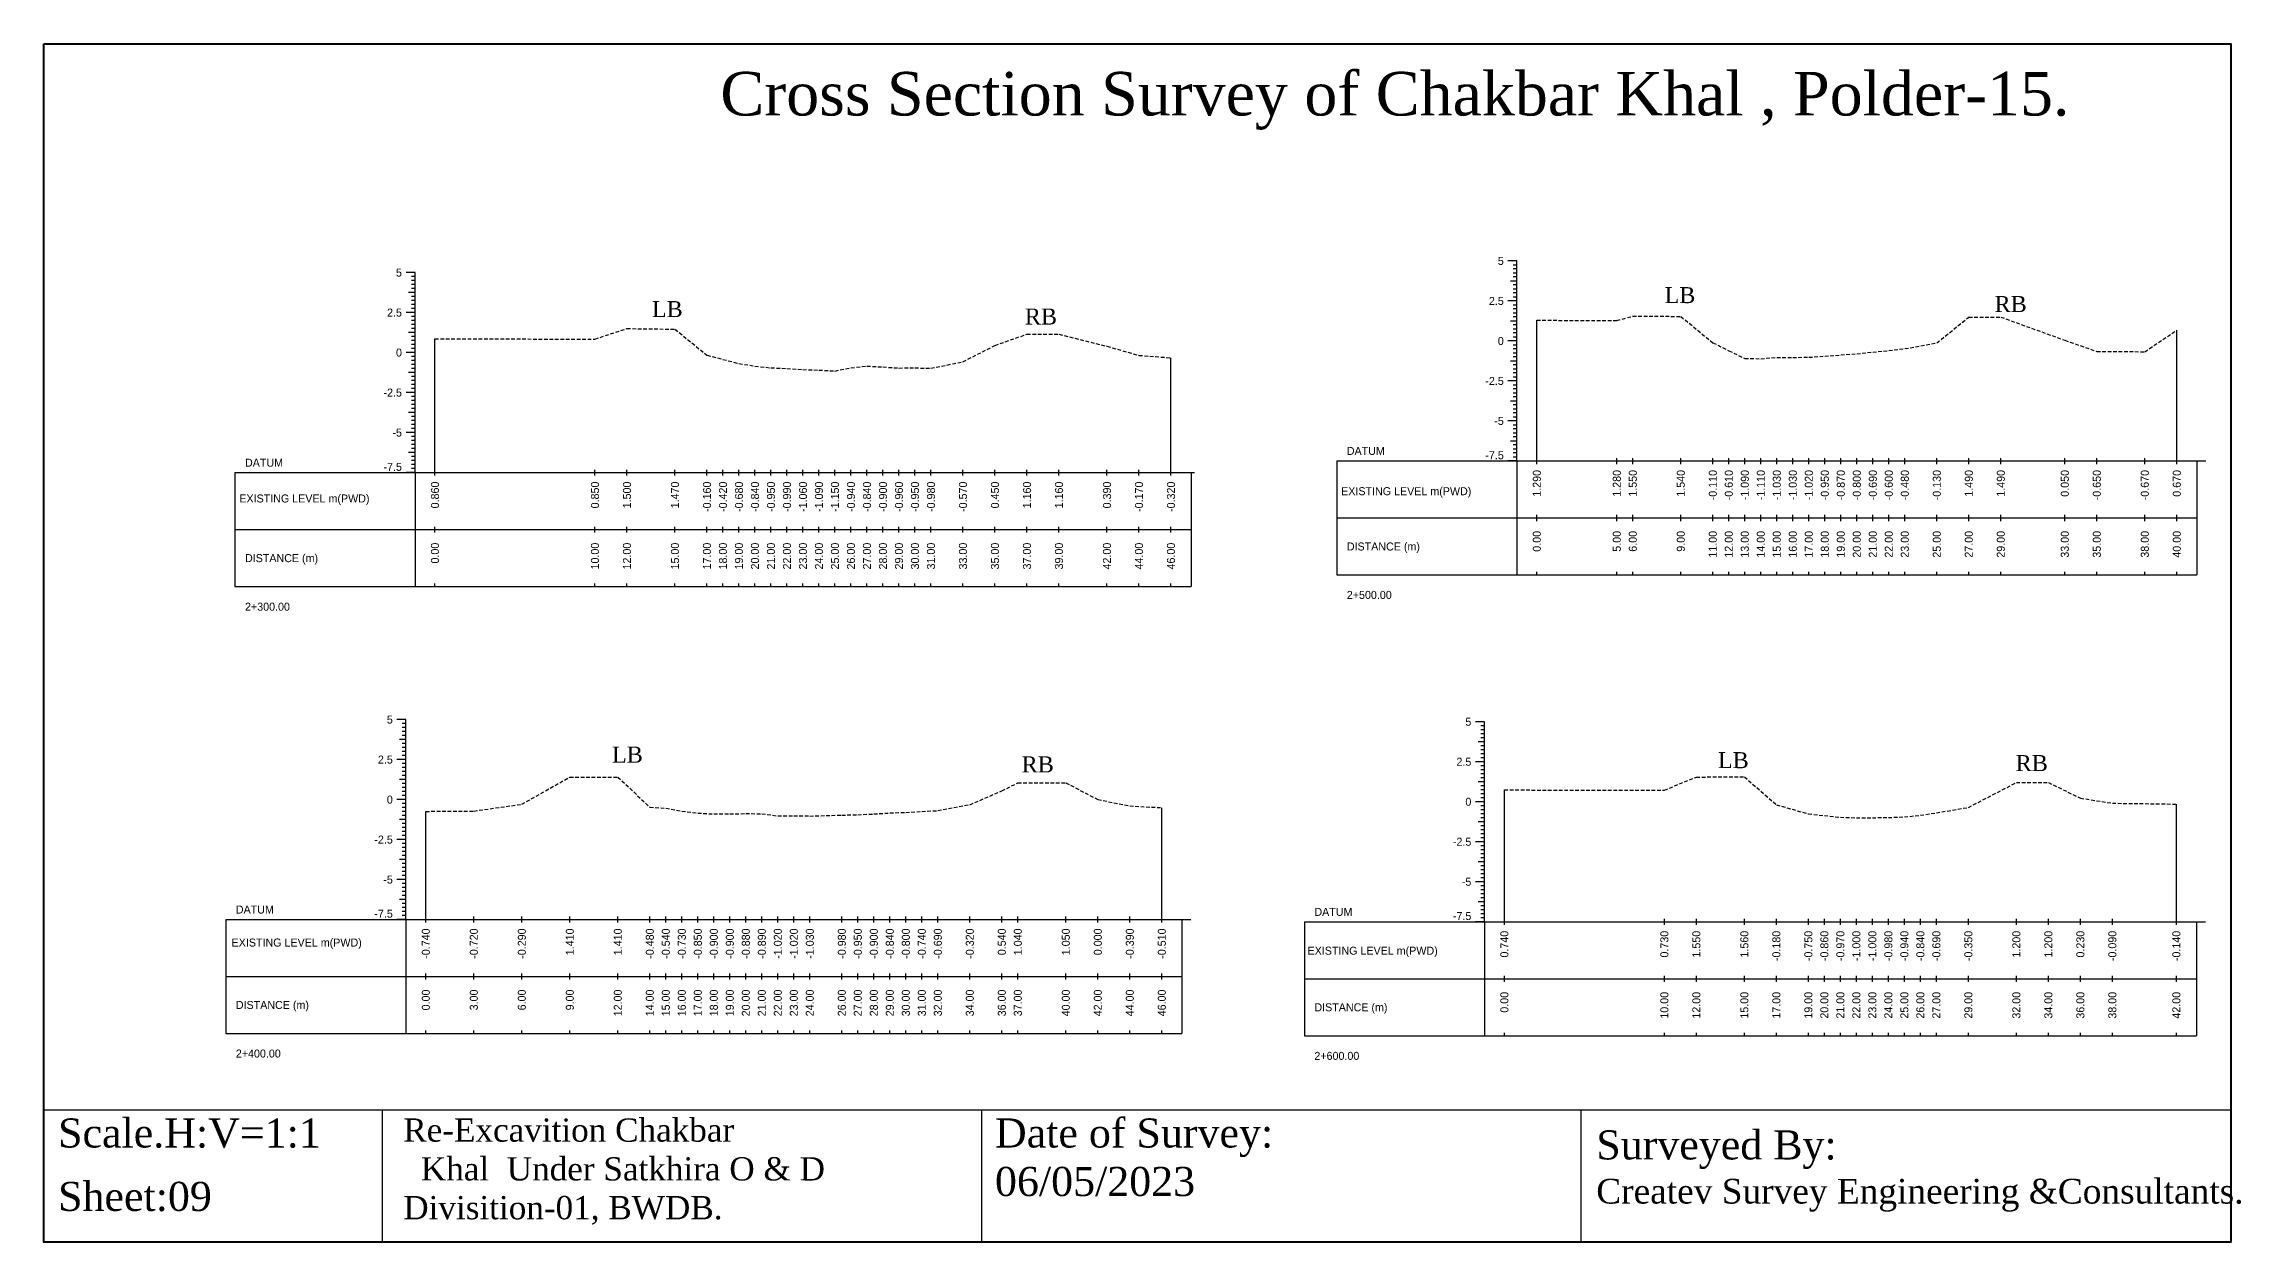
# Model space of a CAD drawing. Header units: inches. Extents: x 6579 to 9220, y -2276 to -1013.
# Drawn here: x 6579.3 to 6730.4, y -2167.5 to -2085.1 of the extents above; entities that cross this region are included whole.
import ezdxf
from ezdxf.enums import TextEntityAlignment as Align

# ---------------------------------------------------------------- set-up
doc = ezdxf.new("R2010")
doc.units = ezdxf.units.IN
doc.header["$MEASUREMENT"] = 0
doc.linetypes.add('HIDDEN', pattern=[0.375, 0.25, -0.125])
doc.layers.add('CS_Drawing', color=7, linetype='Continuous')
doc.layers.add('GL', color=3, linetype='HIDDEN')
doc.styles.add('romans', font='romans.shx')

msp = doc.modelspace()

# ---------------------------------------------------------------- linework, layer by layer
at = {"color": 4, "lineweight": 40}
msp.add_lwpolyline([(6579.35, -2085.11), (6729.69, -2085.11), (6729.69, -2167.48), (6579.35, -2167.48)], close=True, dxfattribs=at)
for points in [[(6729.69, -2085.11), (6729.69, -2167.48)], [(6579.35, -2158.4), (6729.69, -2158.4)], [(6579.35, -2158.4), (6579.35, -2167.48)], [(6602.59, -2158.4), (6602.59, -2167.48)], [(6643.8, -2158.4), (6643.8, -2167.48)], [(6685, -2158.4), (6685, -2167.48)]]:
    msp.add_lwpolyline(points)
at = {"layer": 'CS_Drawing'}
for p, q in [((6604.86, -2100.83), (6604.24, -2100.83)), ((6604.86, -2100.83), (6604.42, -2100.83)), ((6604.86, -2100.83), (6604.61, -2100.83)), ((6604.86, -2101.11), (6604.61, -2101.11)), ((6604.86, -2114.58), (6604.86, -2100.83)), ((6680.6, -2100.03), (6679.99, -2100.03)), ((6680.6, -2100.03), (6680.17, -2100.03)), ((6680.6, -2100.03), (6680.36, -2100.03)), ((6680.6, -2100.31), (6680.36, -2100.31)), ((6680.6, -2100.58), (6680.36, -2100.58)), ((6680.6, -2100.86), (6680.36, -2100.86)), ((6680.6, -2113.78), (6680.6, -2100.03)), ((6604.86, -2102.21), (6604.42, -2102.21)), ((6604.86, -2101.38), (6604.61, -2101.38)), ((6604.86, -2101.66), (6604.61, -2101.66)), ((6604.86, -2101.93), (6604.61, -2101.93)), ((6604.86, -2102.21), (6604.61, -2102.21)), ((6604.86, -2102.48), (6604.61, -2102.48)), ((6680.6, -2101.41), (6680.17, -2101.41)), ((6680.6, -2101.13), (6680.36, -2101.13)), ((6680.6, -2101.41), (6680.36, -2101.41)), ((6680.6, -2101.68), (6680.36, -2101.68)), ((6680.6, -2101.96), (6680.36, -2101.96)), ((6680.6, -2102.23), (6680.36, -2102.23)), ((6680.6, -2102.51), (6680.36, -2102.51)), ((6604.86, -2103.58), (6604.24, -2103.58)), ((6604.86, -2103.58), (6604.42, -2103.58)), ((6604.86, -2102.76), (6604.61, -2102.76)), ((6604.86, -2103.03), (6604.61, -2103.03)), ((6604.86, -2103.31), (6604.61, -2103.31)), ((6604.86, -2103.58), (6604.61, -2103.58)), ((6604.86, -2103.86), (6604.61, -2103.86)), ((6604.86, -2104.13), (6604.61, -2104.13)), ((6680.6, -2102.78), (6679.99, -2102.78)), ((6680.6, -2102.78), (6680.17, -2102.78)), ((6680.6, -2102.78), (6680.36, -2102.78)), ((6680.6, -2103.06), (6680.36, -2103.06)), ((6680.6, -2103.33), (6680.36, -2103.33)), ((6680.6, -2103.61), (6680.36, -2103.61)), ((6680.6, -2103.88), (6680.36, -2103.88)), ((6681.98, -2113.78), (6681.98, -2104.11)), ((6604.86, -2104.96), (6604.42, -2104.96)), ((6604.86, -2104.41), (6604.61, -2104.41)), ((6604.86, -2104.68), (6604.61, -2104.68)), ((6604.86, -2104.96), (6604.61, -2104.96)), ((6604.86, -2105.23), (6604.61, -2105.23)), ((6604.86, -2105.51), (6604.61, -2105.51)), ((6606.23, -2114.58), (6606.23, -2105.39)), ((6680.6, -2105.53), (6679.99, -2105.53)), ((6680.6, -2104.16), (6680.17, -2104.16)), ((6680.6, -2105.53), (6680.17, -2105.53)), ((6680.6, -2104.16), (6680.36, -2104.16)), ((6680.6, -2104.43), (6680.36, -2104.43)), ((6680.6, -2104.71), (6680.36, -2104.71)), ((6680.6, -2104.98), (6680.36, -2104.98)), ((6680.6, -2105.26), (6680.36, -2105.26)), ((6680.6, -2105.53), (6680.36, -2105.53)), ((6725.98, -2113.78), (6725.98, -2104.79)), ((6604.86, -2106.33), (6604.24, -2106.33)), ((6604.86, -2106.33), (6604.42, -2106.33)), ((6604.86, -2105.78), (6604.61, -2105.78)), ((6604.86, -2106.06), (6604.61, -2106.06)), ((6604.86, -2106.33), (6604.61, -2106.33)), ((6604.86, -2106.61), (6604.61, -2106.61)), ((6604.86, -2106.88), (6604.61, -2106.88)), ((6604.86, -2107.16), (6604.61, -2107.16)), ((6656.83, -2114.58), (6656.83, -2106.69)), ((6680.6, -2106.91), (6680.17, -2106.91)), ((6680.6, -2105.81), (6680.36, -2105.81)), ((6680.6, -2106.08), (6680.36, -2106.08)), ((6680.6, -2106.36), (6680.36, -2106.36)), ((6680.6, -2106.63), (6680.36, -2106.63)), ((6680.6, -2106.91), (6680.36, -2106.91)), ((6604.86, -2107.71), (6604.42, -2107.71)), ((6604.86, -2107.43), (6604.61, -2107.43)), ((6604.86, -2107.71), (6604.61, -2107.71)), ((6604.86, -2107.98), (6604.61, -2107.98)), ((6604.86, -2108.26), (6604.61, -2108.26)), ((6604.86, -2108.53), (6604.61, -2108.53)), ((6680.6, -2108.28), (6679.99, -2108.28)), ((6680.6, -2108.28), (6680.17, -2108.28)), ((6680.6, -2107.18), (6680.36, -2107.18)), ((6680.6, -2107.46), (6680.36, -2107.46)), ((6680.6, -2107.73), (6680.36, -2107.73)), ((6680.6, -2108.01), (6680.36, -2108.01)), ((6680.6, -2108.28), (6680.36, -2108.28)), ((6680.6, -2108.56), (6680.36, -2108.56)), ((6604.86, -2109.08), (6604.24, -2109.08)), ((6604.86, -2109.08), (6604.42, -2109.08)), ((6604.86, -2108.81), (6604.61, -2108.81)), ((6604.86, -2109.08), (6604.61, -2109.08)), ((6604.86, -2109.36), (6604.61, -2109.36)), ((6604.86, -2109.63), (6604.61, -2109.63)), ((6604.86, -2109.91), (6604.61, -2109.91)), ((6680.6, -2109.66), (6680.17, -2109.66)), ((6680.6, -2108.83), (6680.36, -2108.83)), ((6680.6, -2109.11), (6680.36, -2109.11)), ((6680.6, -2109.38), (6680.36, -2109.38)), ((6680.6, -2109.66), (6680.36, -2109.66)), ((6680.6, -2109.93), (6680.36, -2109.93)), ((6604.86, -2110.46), (6604.42, -2110.46)), ((6604.86, -2110.18), (6604.61, -2110.18)), ((6604.86, -2110.46), (6604.61, -2110.46)), ((6604.86, -2110.73), (6604.61, -2110.73)), ((6604.86, -2111.01), (6604.61, -2111.01)), ((6604.86, -2111.28), (6604.61, -2111.28)), ((6604.86, -2111.56), (6604.61, -2111.56)), ((6680.6, -2111.03), (6679.99, -2111.03)), ((6680.6, -2111.03), (6680.17, -2111.03)), ((6680.6, -2110.21), (6680.36, -2110.21)), ((6680.6, -2110.48), (6680.36, -2110.48)), ((6680.6, -2110.76), (6680.36, -2110.76)), ((6680.6, -2111.03), (6680.36, -2111.03)), ((6680.6, -2111.31), (6680.36, -2111.31)), ((6680.6, -2111.58), (6680.36, -2111.58)), ((6604.86, -2111.83), (6604.24, -2111.83)), ((6604.86, -2111.83), (6604.42, -2111.83)), ((6604.86, -2111.83), (6604.61, -2111.83)), ((6604.86, -2112.11), (6604.61, -2112.11)), ((6604.86, -2112.38), (6604.61, -2112.38)), ((6604.86, -2112.66), (6604.61, -2112.66)), ((6604.86, -2112.93), (6604.61, -2112.93)), ((6680.6, -2112.41), (6680.17, -2112.41)), ((6680.6, -2111.86), (6680.36, -2111.86)), ((6680.6, -2112.13), (6680.36, -2112.13)), ((6680.6, -2112.41), (6680.36, -2112.41)), ((6680.6, -2112.68), (6680.36, -2112.68)), ((6680.6, -2112.96), (6680.36, -2112.96)), ((6592.48, -2114.58), (6604.86, -2114.58)), ((6592.48, -2114.58), (6592.48, -2122.42)), ((6604.86, -2114.58), (6604.24, -2114.58)), ((6604.86, -2113.21), (6604.42, -2113.21)), ((6604.86, -2114.58), (6604.42, -2114.58)), ((6604.86, -2113.21), (6604.61, -2113.21)), ((6604.86, -2113.48), (6604.61, -2113.48)), ((6604.86, -2113.76), (6604.61, -2113.76)), ((6604.86, -2114.03), (6604.61, -2114.03)), ((6604.86, -2114.31), (6604.61, -2114.31)), ((6604.86, -2114.58), (6604.61, -2114.58)), ((6604.86, -2114.58), (6658.21, -2114.58)), ((6604.86, -2114.58), (6604.86, -2122.42)), ((6606.23, -2114.79), (6606.23, -2114.38)), ((6617.23, -2114.79), (6617.23, -2114.38)), ((6619.43, -2114.79), (6619.43, -2114.38)), ((6622.73, -2114.79), (6622.73, -2114.38)), ((6624.93, -2114.79), (6624.93, -2114.38)), ((6626.03, -2114.79), (6626.03, -2114.38)), ((6627.13, -2114.79), (6627.13, -2114.38)), ((6628.23, -2114.79), (6628.23, -2114.38)), ((6629.33, -2114.79), (6629.33, -2114.38)), ((6630.43, -2114.79), (6630.43, -2114.38)), ((6631.53, -2114.79), (6631.53, -2114.38)), ((6632.63, -2114.79), (6632.63, -2114.38)), ((6633.73, -2114.79), (6633.73, -2114.38)), ((6634.83, -2114.79), (6634.83, -2114.38)), ((6635.93, -2114.79), (6635.93, -2114.38)), ((6637.03, -2114.79), (6637.03, -2114.38)), ((6638.13, -2114.79), (6638.13, -2114.38)), ((6639.23, -2114.79), (6639.23, -2114.38)), ((6640.33, -2114.79), (6640.33, -2114.38)), ((6642.53, -2114.79), (6642.53, -2114.38)), ((6644.73, -2114.79), (6644.73, -2114.38)), ((6646.93, -2114.79), (6646.93, -2114.38)), ((6649.13, -2114.79), (6649.13, -2114.38)), ((6652.43, -2114.79), (6652.43, -2114.38)), ((6654.63, -2114.79), (6654.63, -2114.38)), ((6656.83, -2114.79), (6656.83, -2114.38)), ((6658.21, -2114.58), (6658.45, -2114.58)), ((6658.21, -2114.58), (6658.21, -2122.42)), ((6668.23, -2113.78), (6680.6, -2113.78)), ((6668.23, -2113.78), (6668.23, -2121.62)), ((6680.6, -2113.78), (6679.99, -2113.78)), ((6680.6, -2113.78), (6680.17, -2113.78)), ((6680.6, -2113.23), (6680.36, -2113.23)), ((6680.6, -2113.51), (6680.36, -2113.51)), ((6680.6, -2113.78), (6680.36, -2113.78)), ((6680.6, -2113.78), (6727.35, -2113.78)), ((6680.6, -2113.78), (6680.6, -2121.62)), ((6681.98, -2113.99), (6681.98, -2113.58)), ((6687.48, -2113.99), (6687.48, -2113.58)), ((6688.58, -2113.99), (6688.58, -2113.58)), ((6691.88, -2113.99), (6691.88, -2113.58)), ((6694.08, -2113.99), (6694.08, -2113.58)), ((6695.18, -2113.99), (6695.18, -2113.58)), ((6696.28, -2113.99), (6696.28, -2113.58)), ((6697.38, -2113.99), (6697.38, -2113.58)), ((6698.48, -2113.99), (6698.48, -2113.58)), ((6699.58, -2113.99), (6699.58, -2113.58)), ((6700.68, -2113.99), (6700.68, -2113.58)), ((6701.78, -2113.99), (6701.78, -2113.58)), ((6702.88, -2113.99), (6702.88, -2113.58)), ((6703.98, -2113.99), (6703.98, -2113.58)), ((6705.08, -2113.99), (6705.08, -2113.58)), ((6706.18, -2113.99), (6706.18, -2113.58)), ((6707.28, -2113.99), (6707.28, -2113.58)), ((6709.48, -2113.99), (6709.48, -2113.58)), ((6711.68, -2113.99), (6711.68, -2113.58)), ((6713.88, -2113.99), (6713.88, -2113.58)), ((6718.28, -2113.99), (6718.28, -2113.58)), ((6720.48, -2113.99), (6720.48, -2113.58)), ((6723.78, -2113.99), (6723.78, -2113.58)), ((6725.98, -2113.99), (6725.98, -2113.58)), ((6727.35, -2113.78), (6727.97, -2113.78)), ((6727.35, -2113.78), (6727.79, -2113.78)), ((6727.35, -2113.78), (6727.6, -2113.78)), ((6727.35, -2113.78), (6727.35, -2121.62)), ((6668.23, -2117.7), (6680.6, -2117.7)), ((6680.6, -2117.7), (6727.35, -2117.7)), ((6680.6, -2117.7), (6727.35, -2117.7)), ((6681.98, -2117.91), (6681.98, -2117.49)), ((6687.48, -2117.91), (6687.48, -2117.49)), ((6688.58, -2117.91), (6688.58, -2117.49)), ((6691.88, -2117.91), (6691.88, -2117.49)), ((6694.08, -2117.91), (6694.08, -2117.49)), ((6695.18, -2117.91), (6695.18, -2117.49)), ((6696.28, -2117.91), (6696.28, -2117.49)), ((6697.38, -2117.91), (6697.38, -2117.49)), ((6698.48, -2117.91), (6698.48, -2117.49)), ((6699.58, -2117.91), (6699.58, -2117.49)), ((6700.68, -2117.91), (6700.68, -2117.49)), ((6701.78, -2117.91), (6701.78, -2117.49)), ((6702.88, -2117.91), (6702.88, -2117.49)), ((6703.98, -2117.91), (6703.98, -2117.49)), ((6705.08, -2117.91), (6705.08, -2117.49)), ((6706.18, -2117.91), (6706.18, -2117.49)), ((6707.28, -2117.91), (6707.28, -2117.49)), ((6709.48, -2117.91), (6709.48, -2117.49)), ((6711.68, -2117.91), (6711.68, -2117.49)), ((6713.88, -2117.91), (6713.88, -2117.49)), ((6718.28, -2117.91), (6718.28, -2117.49)), ((6720.48, -2117.91), (6720.48, -2117.49)), ((6723.78, -2117.91), (6723.78, -2117.49)), ((6725.98, -2117.91), (6725.98, -2117.49)), ((6592.48, -2118.5), (6604.86, -2118.5)), ((6604.86, -2118.5), (6658.21, -2118.5)), ((6604.86, -2118.5), (6658.21, -2118.5)), ((6606.23, -2118.71), (6606.23, -2118.3)), ((6617.23, -2118.71), (6617.23, -2118.3)), ((6619.43, -2118.71), (6619.43, -2118.3)), ((6622.73, -2118.71), (6622.73, -2118.3)), ((6624.93, -2118.71), (6624.93, -2118.3)), ((6626.03, -2118.71), (6626.03, -2118.3)), ((6627.13, -2118.71), (6627.13, -2118.3)), ((6628.23, -2118.71), (6628.23, -2118.3)), ((6629.33, -2118.71), (6629.33, -2118.3)), ((6630.43, -2118.71), (6630.43, -2118.3)), ((6631.53, -2118.71), (6631.53, -2118.3)), ((6632.63, -2118.71), (6632.63, -2118.3)), ((6633.73, -2118.71), (6633.73, -2118.3)), ((6634.83, -2118.71), (6634.83, -2118.3)), ((6635.93, -2118.71), (6635.93, -2118.3)), ((6637.03, -2118.71), (6637.03, -2118.3)), ((6638.13, -2118.71), (6638.13, -2118.3)), ((6639.23, -2118.71), (6639.23, -2118.3)), ((6640.33, -2118.71), (6640.33, -2118.3)), ((6642.53, -2118.71), (6642.53, -2118.3)), ((6644.73, -2118.71), (6644.73, -2118.3)), ((6646.93, -2118.71), (6646.93, -2118.3)), ((6649.13, -2118.71), (6649.13, -2118.3)), ((6652.43, -2118.71), (6652.43, -2118.3)), ((6654.63, -2118.71), (6654.63, -2118.3)), ((6656.83, -2118.71), (6656.83, -2118.3)), ((6606.23, -2122.42), (6606.23, -2122.21)), ((6617.23, -2122.42), (6617.23, -2122.21)), ((6619.43, -2122.42), (6619.43, -2122.21)), ((6622.73, -2122.42), (6622.73, -2122.21)), ((6624.93, -2122.42), (6624.93, -2122.21)), ((6626.03, -2122.42), (6626.03, -2122.21)), ((6627.13, -2122.42), (6627.13, -2122.21)), ((6628.23, -2122.42), (6628.23, -2122.21)), ((6629.33, -2122.42), (6629.33, -2122.21)), ((6630.43, -2122.42), (6630.43, -2122.21)), ((6631.53, -2122.42), (6631.53, -2122.21)), ((6632.63, -2122.42), (6632.63, -2122.21)), ((6633.73, -2122.42), (6633.73, -2122.21)), ((6634.83, -2122.42), (6634.83, -2122.21)), ((6635.93, -2122.42), (6635.93, -2122.21)), ((6637.03, -2122.42), (6637.03, -2122.21)), ((6638.13, -2122.42), (6638.13, -2122.21)), ((6639.23, -2122.42), (6639.23, -2122.21)), ((6640.33, -2122.42), (6640.33, -2122.21)), ((6642.53, -2122.42), (6642.53, -2122.21)), ((6644.73, -2122.42), (6644.73, -2122.21)), ((6646.93, -2122.42), (6646.93, -2122.21)), ((6649.13, -2122.42), (6649.13, -2122.21)), ((6652.43, -2122.42), (6652.43, -2122.21)), ((6654.63, -2122.42), (6654.63, -2122.21)), ((6656.83, -2122.42), (6656.83, -2122.21)), ((6668.23, -2121.62), (6680.6, -2121.62)), ((6680.6, -2121.62), (6727.35, -2121.62)), ((6681.98, -2121.62), (6681.98, -2121.41)), ((6687.48, -2121.62), (6687.48, -2121.41)), ((6688.58, -2121.62), (6688.58, -2121.41)), ((6691.88, -2121.62), (6691.88, -2121.41)), ((6694.08, -2121.62), (6694.08, -2121.41)), ((6695.18, -2121.62), (6695.18, -2121.41)), ((6696.28, -2121.62), (6696.28, -2121.41)), ((6697.38, -2121.62), (6697.38, -2121.41)), ((6698.48, -2121.62), (6698.48, -2121.41)), ((6699.58, -2121.62), (6699.58, -2121.41)), ((6700.68, -2121.62), (6700.68, -2121.41)), ((6701.78, -2121.62), (6701.78, -2121.41)), ((6702.88, -2121.62), (6702.88, -2121.41)), ((6703.98, -2121.62), (6703.98, -2121.41)), ((6705.08, -2121.62), (6705.08, -2121.41)), ((6706.18, -2121.62), (6706.18, -2121.41)), ((6707.28, -2121.62), (6707.28, -2121.41)), ((6709.48, -2121.62), (6709.48, -2121.41)), ((6711.68, -2121.62), (6711.68, -2121.41)), ((6713.88, -2121.62), (6713.88, -2121.41)), ((6718.28, -2121.62), (6718.28, -2121.41)), ((6720.48, -2121.62), (6720.48, -2121.41)), ((6723.78, -2121.62), (6723.78, -2121.41)), ((6725.98, -2121.62), (6725.98, -2121.41)), ((6592.48, -2122.42), (6604.86, -2122.42)), ((6604.86, -2122.42), (6658.21, -2122.42)), ((6604.22, -2131.56), (6603.61, -2131.56)), ((6604.22, -2131.56), (6603.79, -2131.56)), ((6604.22, -2131.56), (6603.98, -2131.56)), ((6604.22, -2131.83), (6603.98, -2131.83)), ((6604.22, -2132.11), (6603.98, -2132.11)), ((6604.22, -2132.38), (6603.98, -2132.38)), ((6604.22, -2132.66), (6603.98, -2132.66)), ((6604.22, -2145.31), (6604.22, -2131.56)), ((6678.38, -2131.71), (6677.76, -2131.71)), ((6678.38, -2131.71), (6677.94, -2131.71)), ((6678.38, -2131.71), (6678.13, -2131.71)), ((6678.38, -2131.99), (6678.13, -2131.99)), ((6678.38, -2132.26), (6678.13, -2132.26)), ((6678.38, -2132.54), (6678.13, -2132.54)), ((6678.38, -2132.81), (6678.13, -2132.81)), ((6678.38, -2145.46), (6678.38, -2131.71)), ((6604.22, -2134.31), (6603.61, -2134.31)), ((6604.22, -2132.93), (6603.79, -2132.93)), ((6604.22, -2134.31), (6603.79, -2134.31)), ((6604.22, -2132.93), (6603.98, -2132.93)), ((6604.22, -2133.21), (6603.98, -2133.21)), ((6604.22, -2133.48), (6603.98, -2133.48)), ((6604.22, -2133.76), (6603.98, -2133.76)), ((6604.22, -2134.03), (6603.98, -2134.03)), ((6604.22, -2134.31), (6603.98, -2134.31)), ((6678.38, -2133.09), (6677.94, -2133.09)), ((6678.38, -2133.09), (6678.13, -2133.09)), ((6678.38, -2133.36), (6678.13, -2133.36)), ((6678.38, -2133.64), (6678.13, -2133.64)), ((6678.38, -2133.91), (6678.13, -2133.91)), ((6678.38, -2134.19), (6678.13, -2134.19)), ((6604.22, -2135.68), (6603.79, -2135.68)), ((6604.22, -2134.58), (6603.98, -2134.58)), ((6604.22, -2134.86), (6603.98, -2134.86)), ((6604.22, -2135.13), (6603.98, -2135.13)), ((6604.22, -2135.41), (6603.98, -2135.41)), ((6604.22, -2135.68), (6603.98, -2135.68)), ((6678.38, -2134.46), (6677.76, -2134.46)), ((6678.38, -2134.46), (6677.94, -2134.46)), ((6678.38, -2135.84), (6677.94, -2135.84)), ((6678.38, -2134.46), (6678.13, -2134.46)), ((6678.38, -2134.74), (6678.13, -2134.74)), ((6678.38, -2135.01), (6678.13, -2135.01)), ((6678.38, -2135.29), (6678.13, -2135.29)), ((6678.38, -2135.56), (6678.13, -2135.56)), ((6678.38, -2135.84), (6678.13, -2135.84)), ((6604.22, -2137.06), (6603.61, -2137.06)), ((6604.22, -2137.06), (6603.79, -2137.06)), ((6604.22, -2135.96), (6603.98, -2135.96)), ((6604.22, -2136.23), (6603.98, -2136.23)), ((6604.22, -2136.51), (6603.98, -2136.51)), ((6604.22, -2136.78), (6603.98, -2136.78)), ((6604.22, -2137.06), (6603.98, -2137.06)), ((6604.22, -2137.33), (6603.98, -2137.33)), ((6678.38, -2137.21), (6677.76, -2137.21)), ((6678.38, -2137.21), (6677.94, -2137.21)), ((6678.38, -2136.11), (6678.13, -2136.11)), ((6678.38, -2136.39), (6678.13, -2136.39)), ((6678.38, -2136.66), (6678.13, -2136.66)), ((6678.38, -2136.94), (6678.13, -2136.94)), ((6678.38, -2137.21), (6678.13, -2137.21)), ((6679.75, -2145.46), (6679.75, -2136.4)), ((6725.95, -2145.46), (6725.95, -2137.37)), ((6604.22, -2138.43), (6603.79, -2138.43)), ((6604.22, -2137.61), (6603.98, -2137.61)), ((6604.22, -2137.88), (6603.98, -2137.88)), ((6604.22, -2138.16), (6603.98, -2138.16)), ((6604.22, -2138.43), (6603.98, -2138.43)), ((6604.22, -2138.71), (6603.98, -2138.71)), ((6605.6, -2145.31), (6605.6, -2137.87)), ((6656.2, -2145.31), (6656.2, -2137.62)), ((6678.38, -2138.59), (6677.94, -2138.59)), ((6678.38, -2137.49), (6678.13, -2137.49)), ((6678.38, -2137.76), (6678.13, -2137.76)), ((6678.38, -2138.04), (6678.13, -2138.04)), ((6678.38, -2138.31), (6678.13, -2138.31)), ((6678.38, -2138.59), (6678.13, -2138.59)), ((6678.38, -2138.86), (6678.13, -2138.86)), ((6604.22, -2139.81), (6603.61, -2139.81)), ((6604.22, -2139.81), (6603.79, -2139.81)), ((6604.22, -2138.98), (6603.98, -2138.98)), ((6604.22, -2139.26), (6603.98, -2139.26)), ((6604.22, -2139.53), (6603.98, -2139.53)), ((6604.22, -2139.81), (6603.98, -2139.81)), ((6604.22, -2140.08), (6603.98, -2140.08)), ((6604.22, -2140.36), (6603.98, -2140.36)), ((6678.38, -2139.96), (6677.76, -2139.96)), ((6678.38, -2139.96), (6677.94, -2139.96)), ((6678.38, -2139.14), (6678.13, -2139.14)), ((6678.38, -2139.41), (6678.13, -2139.41)), ((6678.38, -2139.69), (6678.13, -2139.69)), ((6678.38, -2139.96), (6678.13, -2139.96)), ((6678.38, -2140.24), (6678.13, -2140.24)), ((6604.22, -2141.18), (6603.79, -2141.18)), ((6604.22, -2140.63), (6603.98, -2140.63)), ((6604.22, -2140.91), (6603.98, -2140.91)), ((6604.22, -2141.18), (6603.98, -2141.18)), ((6604.22, -2141.46), (6603.98, -2141.46)), ((6604.22, -2141.73), (6603.98, -2141.73)), ((6678.38, -2141.34), (6677.94, -2141.34)), ((6678.38, -2140.51), (6678.13, -2140.51)), ((6678.38, -2140.79), (6678.13, -2140.79)), ((6678.38, -2141.06), (6678.13, -2141.06)), ((6678.38, -2141.34), (6678.13, -2141.34)), ((6678.38, -2141.61), (6678.13, -2141.61)), ((6678.38, -2141.89), (6678.13, -2141.89)), ((6604.22, -2142.56), (6603.61, -2142.56)), ((6604.22, -2142.56), (6603.79, -2142.56)), ((6604.22, -2142.01), (6603.98, -2142.01)), ((6604.22, -2142.28), (6603.98, -2142.28)), ((6604.22, -2142.56), (6603.98, -2142.56)), ((6604.22, -2142.83), (6603.98, -2142.83)), ((6604.22, -2143.11), (6603.98, -2143.11)), ((6604.22, -2143.38), (6603.98, -2143.38)), ((6678.38, -2142.71), (6677.76, -2142.71)), ((6678.38, -2142.71), (6677.94, -2142.71)), ((6678.38, -2142.16), (6678.13, -2142.16)), ((6678.38, -2142.44), (6678.13, -2142.44)), ((6678.38, -2142.71), (6678.13, -2142.71)), ((6678.38, -2142.99), (6678.13, -2142.99)), ((6678.38, -2143.26), (6678.13, -2143.26)), ((6604.22, -2143.93), (6603.79, -2143.93)), ((6604.22, -2143.66), (6603.98, -2143.66)), ((6604.22, -2143.93), (6603.98, -2143.93)), ((6604.22, -2144.21), (6603.98, -2144.21)), ((6604.22, -2144.48), (6603.98, -2144.48)), ((6604.22, -2144.76), (6603.98, -2144.76)), ((6678.38, -2144.09), (6677.94, -2144.09)), ((6678.38, -2143.54), (6678.13, -2143.54)), ((6678.38, -2143.81), (6678.13, -2143.81)), ((6678.38, -2144.09), (6678.13, -2144.09)), ((6678.38, -2144.36), (6678.13, -2144.36)), ((6678.38, -2144.64), (6678.13, -2144.64)), ((6678.38, -2144.91), (6678.13, -2144.91)), ((6591.85, -2145.31), (6604.22, -2145.31)), ((6591.85, -2145.31), (6591.85, -2153.14)), ((6604.22, -2145.31), (6603.61, -2145.31)), ((6604.22, -2145.31), (6603.79, -2145.31)), ((6604.22, -2145.03), (6603.98, -2145.03)), ((6604.22, -2145.31), (6603.98, -2145.31)), ((6604.22, -2145.31), (6657.57, -2145.31)), ((6604.22, -2145.31), (6604.22, -2153.14)), ((6605.6, -2145.51), (6605.6, -2145.1)), ((6608.9, -2145.51), (6608.9, -2145.1)), ((6612.2, -2145.51), (6612.2, -2145.1)), ((6615.5, -2145.51), (6615.5, -2145.1)), ((6618.8, -2145.51), (6618.8, -2145.1)), ((6621, -2145.51), (6621, -2145.1)), ((6622.1, -2145.51), (6622.1, -2145.1)), ((6623.2, -2145.51), (6623.2, -2145.1)), ((6624.3, -2145.51), (6624.3, -2145.1)), ((6625.4, -2145.51), (6625.4, -2145.1)), ((6626.5, -2145.51), (6626.5, -2145.1)), ((6627.6, -2145.51), (6627.6, -2145.1)), ((6628.7, -2145.51), (6628.7, -2145.1)), ((6629.8, -2145.51), (6629.8, -2145.1)), ((6630.9, -2145.51), (6630.9, -2145.1)), ((6632, -2145.51), (6632, -2145.1)), ((6634.2, -2145.51), (6634.2, -2145.1)), ((6635.3, -2145.51), (6635.3, -2145.1)), ((6636.4, -2145.51), (6636.4, -2145.1)), ((6637.5, -2145.51), (6637.5, -2145.1)), ((6638.6, -2145.51), (6638.6, -2145.1)), ((6639.7, -2145.51), (6639.7, -2145.1)), ((6640.8, -2145.51), (6640.8, -2145.1)), ((6643, -2145.51), (6643, -2145.1)), ((6645.2, -2145.51), (6645.2, -2145.1)), ((6646.3, -2145.51), (6646.3, -2145.1)), ((6649.6, -2145.51), (6649.6, -2145.1)), ((6651.8, -2145.51), (6651.8, -2145.1)), ((6654, -2145.51), (6654, -2145.1)), ((6656.2, -2145.51), (6656.2, -2145.1)), ((6657.57, -2145.31), (6658.19, -2145.31)), ((6657.57, -2145.31), (6658.01, -2145.31)), ((6657.57, -2145.31), (6657.82, -2145.31)), ((6657.57, -2145.31), (6657.57, -2153.14)), ((6666, -2145.46), (6678.38, -2145.46)), ((6666, -2145.46), (6666, -2153.3)), ((6678.38, -2145.46), (6677.76, -2145.46)), ((6678.38, -2145.46), (6677.94, -2145.46)), ((6678.38, -2145.19), (6678.13, -2145.19)), ((6678.38, -2145.46), (6678.13, -2145.46)), ((6678.38, -2145.46), (6727.33, -2145.46)), ((6678.38, -2145.46), (6678.38, -2153.3)), ((6679.75, -2145.67), (6679.75, -2145.26)), ((6690.75, -2145.67), (6690.75, -2145.26)), ((6692.95, -2145.67), (6692.95, -2145.26)), ((6696.25, -2145.67), (6696.25, -2145.26)), ((6698.45, -2145.67), (6698.45, -2145.26)), ((6700.65, -2145.67), (6700.65, -2145.26)), ((6701.75, -2145.67), (6701.75, -2145.26)), ((6702.85, -2145.67), (6702.85, -2145.26)), ((6703.95, -2145.67), (6703.95, -2145.26)), ((6705.05, -2145.67), (6705.05, -2145.26)), ((6706.15, -2145.67), (6706.15, -2145.26)), ((6707.25, -2145.67), (6707.25, -2145.26)), ((6708.35, -2145.67), (6708.35, -2145.26)), ((6709.45, -2145.67), (6709.45, -2145.26)), ((6711.65, -2145.67), (6711.65, -2145.26)), ((6714.95, -2145.67), (6714.95, -2145.26)), ((6717.15, -2145.67), (6717.15, -2145.26)), ((6719.35, -2145.67), (6719.35, -2145.26)), ((6721.55, -2145.67), (6721.55, -2145.26)), ((6725.95, -2145.67), (6725.95, -2145.26)), ((6727.33, -2145.46), (6727.95, -2145.46)), ((6727.33, -2145.46), (6727.76, -2145.46)), ((6727.33, -2145.46), (6727.57, -2145.46)), ((6727.33, -2145.46), (6727.33, -2153.3)), ((6591.85, -2149.22), (6604.22, -2149.22)), ((6604.22, -2149.22), (6657.57, -2149.22)), ((6604.22, -2149.22), (6657.57, -2149.22)), ((6605.6, -2149.43), (6605.6, -2149.02)), ((6608.9, -2149.43), (6608.9, -2149.02)), ((6612.2, -2149.43), (6612.2, -2149.02)), ((6615.5, -2149.43), (6615.5, -2149.02)), ((6618.8, -2149.43), (6618.8, -2149.02)), ((6621, -2149.43), (6621, -2149.02)), ((6622.1, -2149.43), (6622.1, -2149.02)), ((6623.2, -2149.43), (6623.2, -2149.02)), ((6624.3, -2149.43), (6624.3, -2149.02)), ((6625.4, -2149.43), (6625.4, -2149.02)), ((6626.5, -2149.43), (6626.5, -2149.02)), ((6627.6, -2149.43), (6627.6, -2149.02)), ((6628.7, -2149.43), (6628.7, -2149.02)), ((6629.8, -2149.43), (6629.8, -2149.02)), ((6630.9, -2149.43), (6630.9, -2149.02)), ((6632, -2149.43), (6632, -2149.02)), ((6634.2, -2149.43), (6634.2, -2149.02)), ((6635.3, -2149.43), (6635.3, -2149.02)), ((6636.4, -2149.43), (6636.4, -2149.02)), ((6637.5, -2149.43), (6637.5, -2149.02)), ((6638.6, -2149.43), (6638.6, -2149.02)), ((6639.7, -2149.43), (6639.7, -2149.02)), ((6640.8, -2149.43), (6640.8, -2149.02)), ((6643, -2149.43), (6643, -2149.02)), ((6645.2, -2149.43), (6645.2, -2149.02)), ((6646.3, -2149.43), (6646.3, -2149.02)), ((6649.6, -2149.43), (6649.6, -2149.02)), ((6651.8, -2149.43), (6651.8, -2149.02)), ((6654, -2149.43), (6654, -2149.02)), ((6656.2, -2149.43), (6656.2, -2149.02)), ((6666, -2149.38), (6678.38, -2149.38)), ((6678.38, -2149.38), (6727.33, -2149.38)), ((6678.38, -2149.38), (6727.33, -2149.38)), ((6679.75, -2149.59), (6679.75, -2149.18)), ((6690.75, -2149.59), (6690.75, -2149.18)), ((6692.95, -2149.59), (6692.95, -2149.18)), ((6696.25, -2149.59), (6696.25, -2149.18)), ((6698.45, -2149.59), (6698.45, -2149.18)), ((6700.65, -2149.59), (6700.65, -2149.18)), ((6701.75, -2149.59), (6701.75, -2149.18)), ((6702.85, -2149.59), (6702.85, -2149.18)), ((6703.95, -2149.59), (6703.95, -2149.18)), ((6705.05, -2149.59), (6705.05, -2149.18)), ((6706.15, -2149.59), (6706.15, -2149.18)), ((6707.25, -2149.59), (6707.25, -2149.18)), ((6708.35, -2149.59), (6708.35, -2149.18)), ((6709.45, -2149.59), (6709.45, -2149.18)), ((6711.65, -2149.59), (6711.65, -2149.18)), ((6714.95, -2149.59), (6714.95, -2149.18)), ((6717.15, -2149.59), (6717.15, -2149.18)), ((6719.35, -2149.59), (6719.35, -2149.18)), ((6721.55, -2149.59), (6721.55, -2149.18)), ((6725.95, -2149.59), (6725.95, -2149.18)), ((6591.85, -2153.14), (6604.22, -2153.14)), ((6604.22, -2153.14), (6657.57, -2153.14)), ((6605.6, -2153.14), (6605.6, -2152.94)), ((6608.9, -2153.14), (6608.9, -2152.94)), ((6612.2, -2153.14), (6612.2, -2152.94)), ((6615.5, -2153.14), (6615.5, -2152.94)), ((6618.8, -2153.14), (6618.8, -2152.94)), ((6621, -2153.14), (6621, -2152.94)), ((6622.1, -2153.14), (6622.1, -2152.94)), ((6623.2, -2153.14), (6623.2, -2152.94)), ((6624.3, -2153.14), (6624.3, -2152.94)), ((6625.4, -2153.14), (6625.4, -2152.94)), ((6626.5, -2153.14), (6626.5, -2152.94)), ((6627.6, -2153.14), (6627.6, -2152.94)), ((6628.7, -2153.14), (6628.7, -2152.94)), ((6629.8, -2153.14), (6629.8, -2152.94)), ((6630.9, -2153.14), (6630.9, -2152.94)), ((6632, -2153.14), (6632, -2152.94)), ((6634.2, -2153.14), (6634.2, -2152.94)), ((6635.3, -2153.14), (6635.3, -2152.94)), ((6636.4, -2153.14), (6636.4, -2152.94)), ((6637.5, -2153.14), (6637.5, -2152.94)), ((6638.6, -2153.14), (6638.6, -2152.94)), ((6639.7, -2153.14), (6639.7, -2152.94)), ((6640.8, -2153.14), (6640.8, -2152.94)), ((6643, -2153.14), (6643, -2152.94)), ((6645.2, -2153.14), (6645.2, -2152.94)), ((6646.3, -2153.14), (6646.3, -2152.94)), ((6649.6, -2153.14), (6649.6, -2152.94)), ((6651.8, -2153.14), (6651.8, -2152.94)), ((6654, -2153.14), (6654, -2152.94)), ((6656.2, -2153.14), (6656.2, -2152.94)), ((6666, -2153.3), (6678.38, -2153.3)), ((6678.38, -2153.3), (6727.33, -2153.3)), ((6679.75, -2153.3), (6679.75, -2153.1)), ((6690.75, -2153.3), (6690.75, -2153.1)), ((6692.95, -2153.3), (6692.95, -2153.1)), ((6696.25, -2153.3), (6696.25, -2153.1)), ((6698.45, -2153.3), (6698.45, -2153.1)), ((6700.65, -2153.3), (6700.65, -2153.1)), ((6701.75, -2153.3), (6701.75, -2153.1)), ((6702.85, -2153.3), (6702.85, -2153.1)), ((6703.95, -2153.3), (6703.95, -2153.1)), ((6705.05, -2153.3), (6705.05, -2153.1)), ((6706.15, -2153.3), (6706.15, -2153.1)), ((6707.25, -2153.3), (6707.25, -2153.1)), ((6708.35, -2153.3), (6708.35, -2153.1)), ((6709.45, -2153.3), (6709.45, -2153.1)), ((6711.65, -2153.3), (6711.65, -2153.1)), ((6714.95, -2153.3), (6714.95, -2153.1)), ((6717.15, -2153.3), (6717.15, -2153.1)), ((6719.35, -2153.3), (6719.35, -2153.1)), ((6721.55, -2153.3), (6721.55, -2153.1)), ((6725.95, -2153.3), (6725.95, -2153.1))]:
    msp.add_line(p, q, dxfattribs=at)
at = {"layer": 'GL'}
for points in [[(6681.98, -2104.11), (6687.48, -2104.12), (6688.58, -2103.83), (6691.88, -2103.84), (6694.08, -2105.65), (6695.18, -2106.2), (6696.28, -2106.73), (6697.38, -2106.75), (6698.48, -2106.66), (6699.58, -2106.66), (6700.68, -2106.65), (6701.78, -2106.58), (6702.88, -2106.49), (6703.98, -2106.41), (6705.08, -2106.29), (6706.18, -2106.19), (6707.28, -2106.06), (6709.48, -2105.67), (6711.68, -2103.89), (6713.88, -2103.89), (6718.28, -2105.48), (6720.48, -2106.25), (6723.78, -2106.27), (6725.98, -2104.79)], [(6606.23, -2105.39), (6617.23, -2105.4), (6619.43, -2104.68), (6622.73, -2104.72), (6624.93, -2106.51), (6626.03, -2106.8), (6627.13, -2107.08), (6628.23, -2107.26), (6629.33, -2107.38), (6630.43, -2107.42), (6631.53, -2107.5), (6632.63, -2107.53), (6633.73, -2107.6), (6634.83, -2107.37), (6635.93, -2107.26), (6637.03, -2107.32), (6638.13, -2107.39), (6639.23, -2107.38), (6640.33, -2107.41), (6642.53, -2106.96), (6644.73, -2105.84), (6646.93, -2105.06), (6649.13, -2105.06), (6652.43, -2105.9), (6654.63, -2106.52), (6656.83, -2106.69)], [(6605.6, -2137.87), (6608.9, -2137.85), (6612.2, -2137.38), (6615.5, -2135.51), (6618.8, -2135.51), (6621, -2137.58), (6622.1, -2137.65), (6623.2, -2137.86), (6624.3, -2137.99), (6625.4, -2138.05), (6626.5, -2138.05), (6627.6, -2138.02), (6628.7, -2138.04), (6629.8, -2138.18), (6630.9, -2138.18), (6632, -2138.19), (6634.2, -2138.13), (6635.3, -2138.1), (6636.4, -2138.05), (6637.5, -2137.98), (6638.6, -2137.94), (6639.7, -2137.87), (6640.8, -2137.82), (6643, -2137.41), (6645.2, -2136.46), (6646.3, -2135.91), (6649.6, -2135.9), (6651.8, -2137.06), (6654, -2137.49), (6656.2, -2137.62)], [(6679.75, -2136.4), (6690.75, -2136.41), (6692.95, -2135.51), (6696.25, -2135.5), (6698.45, -2137.41), (6700.65, -2138.04), (6701.75, -2138.16), (6702.85, -2138.28), (6703.95, -2138.31), (6705.05, -2138.31), (6706.15, -2138.29), (6707.25, -2138.25), (6708.35, -2138.14), (6709.45, -2137.97), (6711.65, -2137.6), (6714.95, -2135.89), (6717.15, -2135.89), (6719.35, -2136.96), (6721.55, -2137.31), (6725.95, -2137.37)]]:
    msp.add_lwpolyline(points, dxfattribs=at)

# ---------------------------------------------------------------- texts
at = {"attachment_point": 1, "style": 'romans'}
for s, insert, char_height, width in [('{\\fTimes New Roman|b0|i0|c0|p18;Cross Section Survey of Chakbar Khal , Polder-15.}', (6625.85, -2087.03), 3, 89.3868), ('{\\fTimes New Roman|b0|i0|c0|p18;LB}', (6690.76, -2101.83), 1.1, 289.7464), ('{\\fTimes New Roman|b0|i0|c0|p18;RB}', (6713.45, -2102.44), 1.1, 289.7464), ('{\\fTimes New Roman|b0|i0|c0|p18;LB}', (6621.14, -2102.79), 1.1, 289.7464), ('{\\fTimes New Roman|b0|i0|c0|p18;RB}', (6646.78, -2103.3), 1.1, 289.7464), ('{\\fTimes New Roman|b0|i0|c0|p18;LB}', (6618.4, -2133.42), 1.1, 289.7464), ('{\\fTimes New Roman|b0|i0|c0|p18;RB}', (6646.56, -2134.09), 1.1, 289.7464), ('{\\fTimes New Roman|b0|i0|c0|p18;LB}', (6694.43, -2133.8), 1.1, 289.7464), ('{\\fTimes New Roman|b0|i0|c0|p18;RB}', (6714.9, -2134), 1.1, 289.7464), ('{\\fTimes New Roman|b0|i0|c0|p18;Scale.H:V=1:1}', (6580.32, -2158.98), 2, 22.2708), ('{\\fTimes New Roman|b0|i0|c0|p18;Re-Excavition Chakbar \\P  Khal  Under Satkhira O & D    Divisition-01, BWDB.}', (6604.05, -2158.98), 1.6, 38.8405), ('{\\fTimes New Roman|b0|i0|c0|p18;Date of Survey: 06/05/2023}', (6644.73, -2158.98), 2, 22.2708), ('{\\fTimes New Roman|b0|i0|c0|p18;Surveyed By:                                     \\H0.85x;Createv Survey Engineering &Consultants.}', (6686.07, -2159.8), 2, 45.2193), ('{\\fTimes New Roman|b0|i0|c0|p18;Sheet:09}', (6580.32, -2163.34), 2, 38.8405)]:
    msp.add_mtext(s, dxfattribs=dict(at, insert=insert, char_height=char_height, width=width))
at = {"layer": 'CS_Drawing'}
for s, p in [('5', (6603.96, -2100.83)), ('5', (6679.71, -2100.03)), ('2.5', (6679.71, -2102.78)), ('2.5', (6603.96, -2103.58)), ('0', (6679.71, -2105.53)), ('0', (6603.96, -2106.33)), ('-2.5', (6679.71, -2108.28)), ('-2.5', (6603.96, -2109.08)), ('-5', (6603.96, -2111.83)), ('-5', (6679.71, -2111.03)), ('5', (6603.33, -2131.56)), ('5', (6677.48, -2131.71)), ('2.5', (6603.33, -2134.31)), ('2.5', (6677.48, -2134.46)), ('0', (6603.33, -2137.06)), ('0', (6677.48, -2137.21)), ('-2.5', (6603.33, -2139.81)), ('-2.5', (6677.48, -2139.96)), ('-5', (6603.33, -2142.56)), ('-5', (6677.48, -2142.71))]:
    msp.add_text(s, height=0.55, dxfattribs=at).set_placement(p, align=Align.MIDDLE_RIGHT)
for s, p in [('DATUM', (6668.92, -2113.09)), ('DATUM', (6593.17, -2113.9)), ('EXISTING LEVEL m(PWD)', (6592.78, -2116.36)), ('EXISTING LEVEL m(PWD)', (6668.53, -2115.86)), ('DISTANCE (m)', (6593.17, -2120.46)), ('DISTANCE (m)', (6668.92, -2119.66)), ('2+300.00', (6593.17, -2123.8)), ('2+500.00', (6668.92, -2122.99)), ('DATUM', (6592.54, -2144.62)), ('DATUM', (6666.69, -2144.78)), ('EXISTING LEVEL m(PWD)', (6592.25, -2146.89)), ('EXISTING LEVEL m(PWD)', (6666.22, -2147.45)), ('DISTANCE (m)', (6592.54, -2151.18)), ('DISTANCE (m)', (6666.69, -2151.34)), ('2+400.00', (6592.54, -2154.52)), ('2+600.00', (6666.69, -2154.68))]:
    msp.add_text(s, height=0.55, dxfattribs=at).set_placement(p, align=Align.MIDDLE_LEFT)
for p in [(6679.71, -2113.66), (6603.96, -2114.46), (6603.33, -2145.18), (6677.48, -2145.34)]:
    msp.add_text('-7.5', height=0.55, dxfattribs=at).set_placement(p, align=Align.RIGHT)
for s, p in [('1.290', (6681.98, -2114.4)), ('1.280', (6687.48, -2114.4)), ('1.550', (6688.58, -2114.4)), ('1.540', (6691.88, -2114.4)), ('-0.110', (6694.08, -2114.4)), ('-0.610', (6695.18, -2114.4)), ('-1.090', (6696.28, -2114.4)), ('-1.110', (6697.38, -2114.4)), ('-1.030', (6698.48, -2114.4)), ('-1.030', (6699.58, -2114.4)), ('-1.020', (6700.68, -2114.4)), ('-0.950', (6701.78, -2114.4)), ('-0.870', (6702.88, -2114.4)), ('-0.800', (6703.98, -2114.4)), ('-0.690', (6705.08, -2114.4)), ('-0.600', (6706.18, -2114.4)), ('-0.480', (6707.28, -2114.4)), ('-0.130', (6709.48, -2114.4)), ('1.490', (6711.68, -2114.4)), ('1.490', (6713.88, -2114.4)), ('0.050', (6718.28, -2114.4)), ('-0.650', (6720.48, -2114.4)), ('-0.670', (6723.78, -2114.4)), ('0.670', (6725.98, -2114.4)), ('0.860', (6606.23, -2115.2)), ('0.850', (6617.23, -2115.2)), ('1.500', (6619.43, -2115.2)), ('1.470', (6622.73, -2115.2)), ('-0.160', (6624.93, -2115.2)), ('-0.420', (6626.03, -2115.2)), ('-0.680', (6627.13, -2115.2)), ('-0.840', (6628.23, -2115.2)), ('-0.950', (6629.33, -2115.2)), ('-0.990', (6630.43, -2115.2)), ('-1.060', (6631.53, -2115.2)), ('-1.090', (6632.63, -2115.2)), ('-1.150', (6633.73, -2115.2)), ('-0.940', (6634.83, -2115.2)), ('-0.840', (6635.93, -2115.2)), ('-0.900', (6637.03, -2115.2)), ('-0.960', (6638.13, -2115.2)), ('-0.950', (6639.23, -2115.2)), ('-0.980', (6640.33, -2115.2)), ('-0.570', (6642.53, -2115.2)), ('0.450', (6644.73, -2115.2)), ('1.160', (6646.93, -2115.2)), ('1.160', (6649.13, -2115.2)), ('0.390', (6652.43, -2115.2)), ('-0.170', (6654.63, -2115.2)), ('-0.320', (6656.83, -2115.2)), ('0.00', (6681.98, -2118.59)), ('5.00', (6687.48, -2118.59)), ('6.00', (6688.58, -2118.59)), ('9.00', (6691.88, -2118.59)), ('11.00', (6694.08, -2118.59)), ('12.00', (6695.18, -2118.59)), ('13.00', (6696.28, -2118.59)), ('14.00', (6697.38, -2118.59)), ('15.00', (6698.48, -2118.59)), ('16.00', (6699.58, -2118.59)), ('17.00', (6700.68, -2118.59)), ('18.00', (6701.78, -2118.59)), ('19.00', (6702.88, -2118.59)), ('20.00', (6703.98, -2118.59)), ('21.00', (6705.08, -2118.59)), ('22.00', (6706.18, -2118.59)), ('23.00', (6707.28, -2118.59)), ('25.00', (6709.48, -2118.59)), ('27.00', (6711.68, -2118.59)), ('29.00', (6713.88, -2118.59)), ('33.00', (6718.28, -2118.59)), ('35.00', (6720.48, -2118.59)), ('38.00', (6723.78, -2118.59)), ('40.00', (6725.98, -2118.59)), ('0.00', (6606.23, -2119.4)), ('10.00', (6617.23, -2119.4)), ('12.00', (6619.43, -2119.4)), ('15.00', (6622.73, -2119.4)), ('17.00', (6624.93, -2119.4)), ('18.00', (6626.03, -2119.4)), ('19.00', (6627.13, -2119.4)), ('20.00', (6628.23, -2119.4)), ('21.00', (6629.33, -2119.4)), ('22.00', (6630.43, -2119.4)), ('23.00', (6631.53, -2119.4)), ('24.00', (6632.63, -2119.4)), ('25.00', (6633.73, -2119.4)), ('26.00', (6634.83, -2119.4)), ('27.00', (6635.93, -2119.4)), ('28.00', (6637.03, -2119.4)), ('29.00', (6638.13, -2119.4)), ('30.00', (6639.23, -2119.4)), ('31.00', (6640.33, -2119.4)), ('33.00', (6642.53, -2119.4)), ('35.00', (6644.73, -2119.4)), ('37.00', (6646.93, -2119.4)), ('39.00', (6649.13, -2119.4)), ('42.00', (6652.43, -2119.4)), ('44.00', (6654.63, -2119.4)), ('46.00', (6656.83, -2119.4)), ('-0.740', (6605.6, -2145.92)), ('-0.720', (6608.9, -2145.92)), ('-0.290', (6612.2, -2145.92)), ('1.410', (6615.5, -2145.92)), ('1.410', (6618.8, -2145.92)), ('-0.480', (6621, -2145.92)), ('-0.540', (6622.1, -2145.92)), ('-0.730', (6623.2, -2145.92)), ('-0.850', (6624.3, -2145.92)), ('-0.900', (6625.4, -2145.92)), ('-0.900', (6626.5, -2145.92)), ('-0.880', (6627.6, -2145.92)), ('-0.890', (6628.7, -2145.92)), ('-1.020', (6629.8, -2145.92)), ('-1.020', (6630.9, -2145.92)), ('-1.030', (6632, -2145.92)), ('-0.980', (6634.2, -2145.92)), ('-0.950', (6635.3, -2145.92)), ('-0.900', (6636.4, -2145.92)), ('-0.840', (6637.5, -2145.92)), ('-0.800', (6638.6, -2145.92)), ('-0.740', (6639.7, -2145.92)), ('-0.690', (6640.8, -2145.92)), ('-0.320', (6643, -2145.92)), ('0.540', (6645.2, -2145.92)), ('1.040', (6646.3, -2145.92)), ('1.050', (6649.6, -2145.92)), ('0.000', (6651.8, -2145.92)), ('-0.390', (6654, -2145.92)), ('-0.510', (6656.2, -2145.92)), ('0.740', (6679.75, -2146.08)), ('0.730', (6690.75, -2146.08)), ('1.550', (6692.95, -2146.08)), ('1.560', (6696.25, -2146.08)), ('-0.180', (6698.45, -2146.08)), ('-0.750', (6700.65, -2146.08)), ('-0.860', (6701.75, -2146.08)), ('-0.970', (6702.85, -2146.08)), ('-1.000', (6703.95, -2146.08)), ('-1.000', (6705.05, -2146.08)), ('-0.980', (6706.15, -2146.08)), ('-0.940', (6707.25, -2146.08)), ('-0.840', (6708.35, -2146.08)), ('-0.690', (6709.45, -2146.08)), ('-0.350', (6711.65, -2146.08)), ('1.200', (6714.95, -2146.08)), ('1.200', (6717.15, -2146.08)), ('0.230', (6719.35, -2146.08)), ('-0.090', (6721.55, -2146.08)), ('-0.140', (6725.95, -2146.08)), ('0.00', (6605.6, -2150.12)), ('3.00', (6608.9, -2150.12)), ('6.00', (6612.2, -2150.12)), ('9.00', (6615.5, -2150.12)), ('12.00', (6618.8, -2150.12)), ('14.00', (6621, -2150.12)), ('15.00', (6622.1, -2150.12)), ('16.00', (6623.2, -2150.12)), ('17.00', (6624.3, -2150.12)), ('18.00', (6625.4, -2150.12)), ('19.00', (6626.5, -2150.12)), ('20.00', (6627.6, -2150.12)), ('21.00', (6628.7, -2150.12)), ('22.00', (6629.8, -2150.12)), ('23.00', (6630.9, -2150.12)), ('24.00', (6632, -2150.12)), ('26.00', (6634.2, -2150.12)), ('27.00', (6635.3, -2150.12)), ('28.00', (6636.4, -2150.12)), ('29.00', (6637.5, -2150.12)), ('30.00', (6638.6, -2150.12)), ('31.00', (6639.7, -2150.12)), ('32.00', (6640.8, -2150.12)), ('34.00', (6643, -2150.12)), ('36.00', (6645.2, -2150.12)), ('37.00', (6646.3, -2150.12)), ('40.00', (6649.6, -2150.12)), ('42.00', (6651.8, -2150.12)), ('44.00', (6654, -2150.12)), ('46.00', (6656.2, -2150.12)), ('0.00', (6679.75, -2150.28)), ('10.00', (6690.75, -2150.28)), ('12.00', (6692.95, -2150.28)), ('15.00', (6696.25, -2150.28)), ('17.00', (6698.45, -2150.28)), ('19.00', (6700.65, -2150.28)), ('20.00', (6701.75, -2150.28)), ('21.00', (6702.85, -2150.28)), ('22.00', (6703.95, -2150.28)), ('23.00', (6705.05, -2150.28)), ('24.00', (6706.15, -2150.28)), ('25.00', (6707.25, -2150.28)), ('26.00', (6708.35, -2150.28)), ('27.00', (6709.45, -2150.28)), ('29.00', (6711.65, -2150.28)), ('32.00', (6714.95, -2150.28)), ('34.00', (6717.15, -2150.28)), ('36.00', (6719.35, -2150.28)), ('38.00', (6721.55, -2150.28)), ('42.00', (6725.95, -2150.28))]:
    msp.add_text(s, height=0.55, rotation=90, dxfattribs=at).set_placement(p, align=Align.MIDDLE_RIGHT)

doc.saveas('drawing.dxf')
